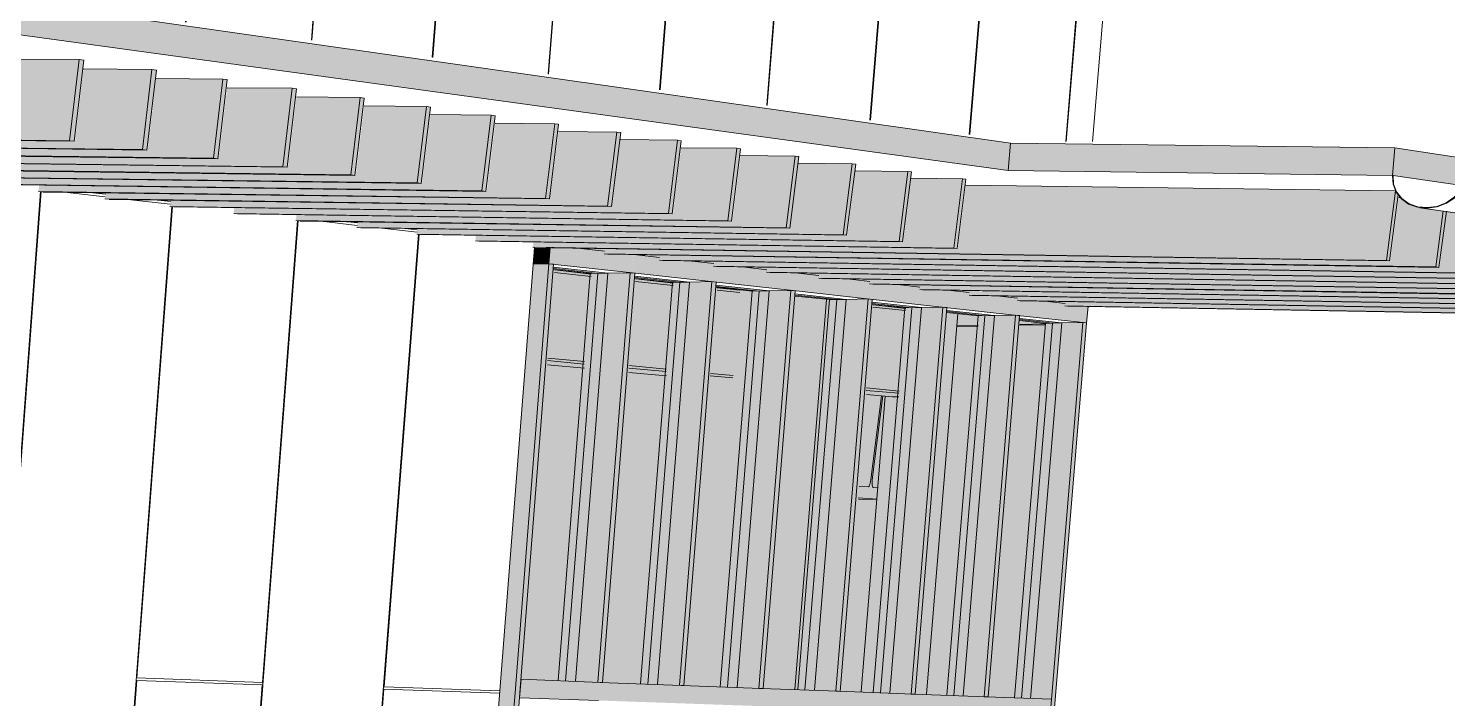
# Model space of a CAD drawing. Header units: inches. Extents: x 30764 to 30770, y -4780 to 4478.
# Drawn here: x 30769.4497 to 30769.5522, y 4477.7472 to 4477.7956 of the extents above; entities that cross this region are included whole.
import ezdxf

# ---------------------------------------------------------------- set-up
doc = ezdxf.new("R2010")
doc.units = ezdxf.units.IN
doc.header["$MEASUREMENT"] = 0
for name, color, linetype, lineweight in [('A-GLAZ-CURT', 52, 'Continuous', 9), ('A-GLAZ-CWMG', 51, 'Continuous', 9), ('A-ROOF', 132, 'Continuous', 13), ('A-ROOF-OTLN', 132, 'Continuous', 9), ('A-WALL-PATT', 111, 'Continuous', 13), ('I-WALL', 2, 'Continuous', 13), ('L-SITE-WALL', 31, 'Continuous', 13), ('S-BEAM', 12, 'Continuous', 9), ('S-COLS', 52, 'Continuous', 9)]:
    doc.layers.add(name, color=color, linetype=linetype, lineweight=lineweight)

# ---------------------------------------------------------------- blocks, each defined once
blk = doc.blocks.new('FP_65-Westling end')
at = {"layer": 'A-WALL-PATT', "lineweight": 9}
for p, q in [((-2773.34576, 4477.71428), (-2773.34061, 4477.78379)), ((-2773.34323, 4477.74905), (-2773.34066, 4477.78379)), ((-2773.33891, 4477.78375), (-2773.33598, 4477.78342)), ((-2773.33597, 4477.7836), (-2773.33715, 4477.78373)), ((-2773.3363, 4477.71467), (-2773.33118, 4477.78273)), ((-2773.33413, 4477.78321), (-2773.33129, 4477.78289)), ((-2773.33369, 4477.74872), (-2773.33113, 4477.78273)), ((-2773.33128, 4477.78307), (-2773.33239, 4477.78319)), ((-2773.32714, 4477.71505), (-2773.32205, 4477.7817)), ((-2773.32464, 4477.7484), (-2773.3221, 4477.7817)), ((-2773.3204, 4477.78166), (-2773.31779, 4477.78136)), ((-2773.31778, 4477.78153), (-2773.3187, 4477.78164)), ((-2773.31843, 4477.7154), (-2773.31337, 4477.78072)), ((-2773.31601, 4477.78116), (-2773.31347, 4477.78087)), ((-2773.31586, 4477.74809), (-2773.31333, 4477.78072)), ((-2773.31346, 4477.78104), (-2773.31433, 4477.78114)), ((-2773.34836, 4477.6798), (-2773.34325, 4477.74887)), ((-2773.34325, 4477.74887), (-2773.34485, 4477.74893)), ((-2773.34323, 4477.74905), (-2773.34484, 4477.74911)), ((-2773.33879, 4477.68091), (-2773.33371, 4477.74854)), ((-2773.32465, 4477.74822), (-2773.33371, 4477.74854)), ((-2773.32464, 4477.7484), (-2773.33369, 4477.74872)), ((-2773.32971, 4477.68196), (-2773.32465, 4477.74822)), ((-2773.32089, 4477.68299), (-2773.31587, 4477.74792)), ((-2773.30752, 4477.74762), (-2773.31587, 4477.74792)), ((-2773.30751, 4477.74779), (-2773.31586, 4477.74809)), ((-2773.3363, 4477.71467), (-2773.34576, 4477.71428)), ((-2773.32967, 4477.6818), (-2773.32715, 4477.71487)), ((-2773.32715, 4477.71487), (-2773.31844, 4477.71524)), ((-2773.31843, 4477.7154), (-2773.32714, 4477.71505)), ((-2773.32095, 4477.68282), (-2773.31844, 4477.71524)), ((-2773.34832, 4477.67962), (-2773.34577, 4477.7141)), ((-2773.34577, 4477.7141), (-2773.33631, 4477.71449)), ((-2773.33885, 4477.68073), (-2773.33631, 4477.71449)), ((-2773.32089, 4477.68299), (-2773.31251, 4477.68396)), ((-2773.33879, 4477.68091), (-2773.32971, 4477.68196)), ((-2773.34997, 4477.67961), (-2773.34836, 4477.6798))]:
    blk.add_line(p, q, dxfattribs=at)
blk = doc.blocks.new('FP_73-Westling end')
at = {"layer": 'A-WALL-PATT', "lineweight": 9}
for p, q in [((-2773.33961, 4477.79737), (-2773.33534, 4477.85498)), ((-2773.33802, 4477.8195), (-2773.33539, 4477.855)), ((-2773.33018, 4477.79602), (-2773.32594, 4477.85241)), ((-2773.32851, 4477.81767), (-2773.3259, 4477.8524)), ((-2773.32106, 4477.79472), (-2773.31684, 4477.84992)), ((-2773.31948, 4477.81592), (-2773.31689, 4477.84993)), ((-2773.31239, 4477.79348), (-2773.3082, 4477.84755)), ((-2773.31074, 4477.81423), (-2773.30816, 4477.84754)), ((-2773.30398, 4477.79227), (-2773.29982, 4477.84525)), ((-2773.30242, 4477.81263), (-2773.29986, 4477.84527)), ((-2773.29597, 4477.79113), (-2773.29185, 4477.84307)), ((-2773.29435, 4477.81107), (-2773.29181, 4477.84306)), ((-2773.2882, 4477.79001), (-2773.28411, 4477.84095)), ((-2773.28667, 4477.80959), (-2773.28414, 4477.84096)), ((-2773.28079, 4477.78895), (-2773.27673, 4477.83893)), ((-2773.27919, 4477.80814), (-2773.27669, 4477.83892)), ((-2773.27358, 4477.78792), (-2773.26955, 4477.83696)), ((-2773.27207, 4477.80677), (-2773.26959, 4477.83697)), ((-2773.26666, 4477.78741), (-2773.26271, 4477.83509)), ((-2773.26513, 4477.80543), (-2773.26267, 4477.83508)), ((-2773.34075, 4477.81984), (-2773.33803, 4477.81932)), ((-2773.33802, 4477.8195), (-2773.34074, 4477.82003)), ((-2773.33966, 4477.79738), (-2773.33803, 4477.81932)), ((-2773.33014, 4477.79602), (-2773.32852, 4477.81749)), ((-2773.32852, 4477.81749), (-2773.3195, 4477.81575)), ((-2773.31948, 4477.81592), (-2773.32851, 4477.81767)), ((-2773.3211, 4477.79472), (-2773.3195, 4477.81575)), ((-2773.31234, 4477.79347), (-2773.31075, 4477.81406)), ((-2773.31075, 4477.81406), (-2773.30244, 4477.81246)), ((-2773.30242, 4477.81263), (-2773.31074, 4477.81423)), ((-2773.30402, 4477.79228), (-2773.30244, 4477.81246)), ((-2773.28667, 4477.80959), (-2773.29435, 4477.81107)), ((-2773.29593, 4477.79112), (-2773.29436, 4477.8109)), ((-2773.29436, 4477.8109), (-2773.28668, 4477.80942)), ((-2773.28824, 4477.79002), (-2773.28668, 4477.80942)), ((-2773.28075, 4477.78895), (-2773.27921, 4477.80798)), ((-2773.27921, 4477.80798), (-2773.27208, 4477.80661)), ((-2773.27207, 4477.80677), (-2773.27919, 4477.80814)), ((-2773.27362, 4477.78792), (-2773.27208, 4477.80661)), ((-2773.26663, 4477.78741), (-2773.26514, 4477.80527)), ((-2773.26514, 4477.80527), (-2773.26326, 4477.80491)), ((-2773.26324, 4477.80506), (-2773.26513, 4477.80543))]:
    blk.add_line(p, q, dxfattribs=at)

msp = doc.modelspace()

# ---------------------------------------------------------------- hatches: boundary and pattern name
at = {"layer": 'A-GLAZ-CURT', "transparency": 33554458}
for points in [[(30769.48921, 4477.74848), (30769.49154, 4477.77791), (30769.48763, 4477.77834), (30769.4853, 4477.74862), (30769.48605, 4477.74859)], [(30769.49513, 4477.74825), (30769.49744, 4477.77726), (30769.49349, 4477.77769), (30769.49117, 4477.7484), (30769.49355, 4477.74831)], [(30769.50087, 4477.74804), (30769.50318, 4477.77663), (30769.49936, 4477.77705), (30769.49705, 4477.74818), (30769.49757, 4477.74816)], [(30769.50646, 4477.74783), (30769.50875, 4477.77602), (30769.50507, 4477.77642), (30769.50278, 4477.74797), (30769.50513, 4477.74788)], [(30769.5119, 4477.74763), (30769.51417, 4477.77543), (30769.51062, 4477.77582), (30769.50834, 4477.74776), (30769.5091, 4477.74773)], [(30769.51718, 4477.74743), (30769.51944, 4477.77485), (30769.51602, 4477.77523), (30769.51374, 4477.74756), (30769.51607, 4477.74747)], [(30769.52205, 4477.74724), (30769.5243, 4477.77432), (30769.52126, 4477.77465), (30769.51901, 4477.74736), (30769.52063, 4477.7473)]]:
    msp.add_hatch(color=256, dxfattribs=at).paths.add_polyline_path(points, flags=0)
at = {"layer": 'A-GLAZ-CWMG'}
for points in [[(30769.48615, 4477.77856), (30769.48729, 4477.77859), (30769.48738, 4477.77974), (30769.48624, 4477.77973), (30769.48616, 4477.77867)], [(30769.4992, 4477.77728), (30769.49929, 4477.7784), (30769.49917, 4477.77841), (30769.49919, 4477.7786), (30769.49738, 4477.7788), (30769.49527, 4477.77886), (30769.49528, 4477.77904), (30769.49343, 4477.77925), (30769.49332, 4477.77793), (30769.49908, 4477.77729)], [(30769.50491, 4477.77665), (30769.50502, 4477.77793), (30769.503, 4477.77798), (30769.50301, 4477.77816), (30769.50126, 4477.77836), (30769.49929, 4477.7784), (30769.4992, 4477.77728), (30769.50328, 4477.77683)], [(30769.51047, 4477.77604), (30769.51056, 4477.77712), (30769.51044, 4477.77714), (30769.51046, 4477.77732), (30769.5086, 4477.77751), (30769.50676, 4477.77755), (30769.50677, 4477.77774), (30769.50502, 4477.77793), (30769.50491, 4477.77665), (30769.51035, 4477.77605)], [(30769.51587, 4477.77544), (30769.51597, 4477.77668), (30769.51406, 4477.77673), (30769.51407, 4477.77691), (30769.51248, 4477.77709), (30769.51055, 4477.77709), (30769.51047, 4477.77604), (30769.5148, 4477.77556)], [(30769.52112, 4477.77486), (30769.52121, 4477.77592), (30769.5211, 4477.77593), (30769.52111, 4477.77611), (30769.51961, 4477.77628), (30769.51761, 4477.77633), (30769.51763, 4477.77651), (30769.51597, 4477.77667), (30769.51587, 4477.77544), (30769.52057, 4477.77493)], [(30769.49677, 4477.74689), (30769.49687, 4477.74818), (30769.49098, 4477.7484), (30769.49088, 4477.74709), (30769.49179, 4477.74706)], [(30769.5025, 4477.74669), (30769.5026, 4477.74797), (30769.49687, 4477.74818), (30769.49677, 4477.74689), (30769.49755, 4477.74686)], [(30769.50806, 4477.7465), (30769.50817, 4477.74776), (30769.5026, 4477.74797), (30769.5025, 4477.74669), (30769.50332, 4477.74666)], [(30769.51348, 4477.74631), (30769.51358, 4477.74756), (30769.50817, 4477.74776), (30769.50806, 4477.7465), (30769.50908, 4477.74646)], [(30769.51874, 4477.74613), (30769.51884, 4477.74736), (30769.51358, 4477.74756), (30769.51348, 4477.74631), (30769.51485, 4477.74627)]]:
    msp.add_hatch(color=256, dxfattribs=at).paths.add_polyline_path(points, flags=0)
at = {"layer": 'A-GLAZ-CWMG', "lineweight": 5}
for points in [[(30769.49332, 4477.77793), (30769.49342, 4477.77925), (30769.49129, 4477.7793), (30769.4913, 4477.77949), (30769.48938, 4477.77971), (30769.48738, 4477.77974), (30769.48729, 4477.77859), (30769.49175, 4477.7781)], [(30769.48375, 4477.74795), (30769.48488, 4477.74796), (30769.48729, 4477.77859), (30769.48615, 4477.77856), (30769.48388, 4477.74956)], [(30769.48522, 4477.74795), (30769.48763, 4477.77855), (30769.48729, 4477.77859), (30769.48488, 4477.74796)], [(30769.48921, 4477.74848), (30769.49154, 4477.77791), (30769.49028, 4477.77788), (30769.48796, 4477.74853), (30769.4892, 4477.74848)], [(30769.49082, 4477.74841), (30769.49316, 4477.77794), (30769.49154, 4477.77791), (30769.48921, 4477.74848)], [(30769.49115, 4477.7484), (30769.49349, 4477.77791), (30769.49316, 4477.77794), (30769.49082, 4477.74841)], [(30769.49513, 4477.74825), (30769.49744, 4477.77726), (30769.4962, 4477.77723), (30769.49389, 4477.74831), (30769.49512, 4477.74825)], [(30769.49671, 4477.74819), (30769.49904, 4477.7773), (30769.49744, 4477.77726), (30769.49513, 4477.74825)], [(30769.49703, 4477.74818), (30769.49936, 4477.77726), (30769.49904, 4477.7773), (30769.49671, 4477.74819)], [(30769.50087, 4477.74804), (30769.50318, 4477.77663), (30769.50195, 4477.77661), (30769.49965, 4477.74809), (30769.50087, 4477.74804)], [(30769.50244, 4477.74797), (30769.50476, 4477.77667), (30769.50318, 4477.77663), (30769.50087, 4477.74804)], [(30769.50276, 4477.74796), (30769.50507, 4477.77663), (30769.50476, 4477.77667), (30769.50244, 4477.74797)], [(30769.50646, 4477.74783), (30769.50875, 4477.77602), (30769.50753, 4477.776), (30769.50526, 4477.74788), (30769.50646, 4477.74783)], [(30769.50801, 4477.74776), (30769.51032, 4477.77605), (30769.50875, 4477.77602), (30769.50646, 4477.74783), (30769.50789, 4477.74777)], [(30769.50832, 4477.74775), (30769.51062, 4477.77602), (30769.51032, 4477.77605), (30769.50801, 4477.74776)], [(30769.5119, 4477.74763), (30769.51417, 4477.77543), (30769.51297, 4477.7754), (30769.5107, 4477.74768), (30769.51189, 4477.74763)], [(30769.51343, 4477.74756), (30769.51572, 4477.77546), (30769.51417, 4477.77543), (30769.5119, 4477.74763)], [(30769.51373, 4477.74755), (30769.51601, 4477.77543), (30769.51572, 4477.77546), (30769.51343, 4477.74756)], [(30769.5261, 4477.77432), (30769.5262, 4477.77551), (30769.52452, 4477.77555), (30769.52454, 4477.77572), (30769.52308, 4477.77589), (30769.52121, 4477.77592), (30769.52112, 4477.77486)], [(30769.51718, 4477.74743), (30769.51944, 4477.77485), (30769.51826, 4477.77483), (30769.516, 4477.74748), (30769.51718, 4477.74743)], [(30769.5187, 4477.74736), (30769.52097, 4477.77488), (30769.51944, 4477.77485), (30769.51718, 4477.74743)], [(30769.51899, 4477.74735), (30769.52126, 4477.77485), (30769.52097, 4477.77488), (30769.5187, 4477.74736)], [(30769.52205, 4477.74724), (30769.52428, 4477.77432), (30769.52313, 4477.77429), (30769.52089, 4477.74729), (30769.52205, 4477.74724)], [(30769.52356, 4477.74718), (30769.52582, 4477.77435), (30769.5243, 4477.77432), (30769.52205, 4477.74724)], [(30769.52379, 4477.74657), (30769.5261, 4477.77432), (30769.52582, 4477.77435), (30769.52351, 4477.74658)], [(30769.49088, 4477.74709), (30769.49098, 4477.7484), (30769.48528, 4477.74862), (30769.48517, 4477.74728), (30769.48866, 4477.74716)], [(30769.47994, 4477.68509), (30769.48488, 4477.74796), (30769.48375, 4477.74795), (30769.47883, 4477.68512), (30769.47985, 4477.68509)], [(30769.47994, 4477.68509), (30769.48029, 4477.68513), (30769.48522, 4477.74795), (30769.48488, 4477.74796), (30769.48207, 4477.71213)], [(30769.52346, 4477.74597), (30769.52356, 4477.74718), (30769.51884, 4477.74736), (30769.51874, 4477.74613), (30769.52061, 4477.74607)]]:
    msp.add_hatch(color=256, dxfattribs=at).paths.add_polyline_path(points, flags=0)
at = {"layer": 'A-GLAZ-CWMG'}
h = msp.add_hatch(color=256, dxfattribs=at)
h.paths.add_polyline_path([(30769.51675, 4477.77413), (30769.51826, 4477.77416), (30769.51832, 4477.77485), (30769.51682, 4477.77502), (30769.5168, 4477.77482)], flags=0)
h.paths.add_polyline_path([(30769.52127, 4477.77422), (30769.52313, 4477.77429), (30769.52129, 4477.77451), (30769.52127, 4477.77426)], flags=0)
at = {"layer": 'A-ROOF', "lineweight": 5}
for points in [[(30769.52044, 4477.78531), (30769.5206, 4477.78728), (30768.67406, 4477.90799), (30768.67419, 4477.90154), (30769.51715, 4477.78576)], [(30769.54817, 4477.78496), (30769.54834, 4477.78696), (30769.5206, 4477.78728), (30769.52044, 4477.78531), (30769.54287, 4477.78502)], [(30769.58179, 4477.78114), (30769.58185, 4477.78183), (30769.54834, 4477.78696), (30769.54821, 4477.78496), (30769.54826, 4477.78495), (30769.55334, 4477.78421), (30769.5535, 4477.7845), (30769.55365, 4477.78512), (30769.55369, 4477.78512), (30769.55376, 4477.78524), (30769.55389, 4477.7853), (30769.55402, 4477.78532), (30769.55423, 4477.7853), (30769.58177, 4477.78115)]]:
    msp.add_hatch(color=256, dxfattribs=at).paths.add_polyline_path(points, flags=0)
at = {"layer": 'I-WALL'}
h = msp.add_hatch(color=256, dxfattribs=at)
h.paths.add_polyline_path([(30769.50505, 4477.74789), (30769.50733, 4477.77602), (30769.5051, 4477.77627), (30769.50282, 4477.74798), (30769.50484, 4477.7479)], flags=0)
h.paths.add_polyline_path([(30769.49972, 4477.74811), (30769.50201, 4477.77663), (30769.49947, 4477.77692), (30769.4995, 4477.77686), (30769.50107, 4477.77666), (30769.50106, 4477.77651), (30769.5001, 4477.77649), (30769.49985, 4477.77639), (30769.49973, 4477.77617), (30769.4993, 4477.77084), (30769.49936, 4477.77065), (30769.50058, 4477.77053), (30769.50054, 4477.77036), (30769.49894, 4477.77033), (30769.49717, 4477.74822), (30769.49971, 4477.74811)], flags=0)
h.paths.add_polyline_path([(30769.49403, 4477.74835), (30769.49579, 4477.77051), (30769.49312, 4477.77077), (30769.49135, 4477.74846), (30769.49402, 4477.74835)], flags=0)
h.paths.add_polyline_path([(30769.48817, 4477.74859), (30769.48994, 4477.77108), (30769.48733, 4477.77134), (30769.48555, 4477.7487), (30769.48816, 4477.74859)], flags=0)
at = {"layer": 'I-WALL', "lineweight": 5}
msp.add_hatch(color=256, dxfattribs=at).paths.add_polyline_path([(30769.50526, 4477.74788), (30769.50753, 4477.776), (30769.50732, 4477.77598), (30769.50505, 4477.74789), (30769.50525, 4477.74788)], flags=0)
at = {"layer": 'S-BEAM', "lineweight": 5}
h = msp.add_hatch(color=256, dxfattribs=at)
h.paths.add_polyline_path([(30769.51303, 4477.77521), (30769.51304, 4477.77537), (30769.5107, 4477.77563), (30769.51068, 4477.77546), (30769.51224, 4477.77529)], flags=0)
h.paths.add_polyline_path([(30769.50106, 4477.77651), (30769.50107, 4477.77668), (30769.49944, 4477.77685), (30769.49943, 4477.77668), (30769.5006, 4477.77656)], flags=0)
h.paths.add_polyline_path([(30769.49626, 4477.77703), (30769.49627, 4477.7772), (30769.49357, 4477.7775), (30769.49355, 4477.77732), (30769.49578, 4477.77708)], flags=0)
h.paths.add_polyline_path([(30769.49034, 4477.77767), (30769.49035, 4477.77785), (30769.48771, 4477.77814), (30769.48769, 4477.77796), (30769.48983, 4477.77773)], flags=0)
h.paths.add_polyline_path([(30769.33532, 4477.79452), (30769.33533, 4477.79476), (30769.32936, 4477.79541), (30769.32935, 4477.79517), (30769.33309, 4477.79476)], flags=0)
h.paths.add_polyline_path([(30769.20288, 4477.80892), (30769.20289, 4477.80921), (30769.19934, 4477.8096), (30769.19934, 4477.8093), (30769.20129, 4477.80909)], flags=0)
h.paths.add_polyline_path([(30768.94504, 4477.83694), (30768.94504, 4477.83735), (30768.93137, 4477.83884), (30768.93139, 4477.83842), (30768.94358, 4477.8371)], flags=0)
h = msp.add_hatch(color=256, dxfattribs=at)
h.paths.add_polyline_path([(30769.513, 4477.77471), (30769.513, 4477.77509), (30769.51068, 4477.77532), (30769.51066, 4477.77496), (30769.51237, 4477.77478)], flags=0)
h.paths.add_polyline_path([(30769.49973, 4477.77614), (30769.49981, 4477.77631), (30769.49994, 4477.77643), (30769.50013, 4477.77649), (30769.49943, 4477.77653), (30769.4994, 4477.77617), (30769.4997, 4477.77614)], flags=0)
h.paths.add_polyline_path([(30769.49623, 4477.77651), (30769.49626, 4477.77691), (30769.49355, 4477.77717), (30769.49353, 4477.7768), (30769.49622, 4477.77651)], flags=0)
h.paths.add_polyline_path([(30769.49031, 4477.77715), (30769.49034, 4477.77755), (30769.48769, 4477.7778), (30769.48767, 4477.77743), (30769.48961, 4477.77722)], flags=0)
h.paths.add_polyline_path([(30769.33529, 4477.7938), (30769.33532, 4477.79435), (30769.32935, 4477.79496), (30769.32932, 4477.79444), (30769.33283, 4477.79406)], flags=0)
h.paths.add_polyline_path([(30769.20285, 4477.80802), (30769.20288, 4477.80871), (30769.19932, 4477.80906), (30769.1993, 4477.8084), (30769.20022, 4477.80831)], flags=0)
h.paths.add_polyline_path([(30768.94503, 4477.83572), (30768.94504, 4477.83665), (30768.93137, 4477.8381), (30768.93139, 4477.83718), (30768.94373, 4477.83586)], flags=0)
h = msp.add_hatch(color=256, dxfattribs=at)
h.paths.add_polyline_path([(30769.51259, 4477.7696), (30769.513, 4477.77471), (30769.51065, 4477.77493), (30769.51024, 4477.76982), (30769.51226, 4477.76963)], flags=0)
h.paths.add_polyline_path([(30769.49931, 4477.77085), (30769.4997, 4477.77614), (30769.4994, 4477.77617), (30769.49898, 4477.77088), (30769.49918, 4477.77086)], flags=0)
h.paths.add_polyline_path([(30769.49581, 4477.77118), (30769.49622, 4477.77651), (30769.49353, 4477.7768), (30769.4931, 4477.77143), (30769.49552, 4477.77121)], flags=0)
h.paths.add_polyline_path([(30769.48989, 4477.77174), (30769.49031, 4477.77715), (30769.48767, 4477.77743), (30769.48724, 4477.77199), (30769.48961, 4477.77176)], flags=0)
h.paths.add_polyline_path([(30769.33485, 4477.78633), (30769.33529, 4477.7938), (30769.32932, 4477.79444), (30769.32888, 4477.78689), (30769.33283, 4477.78652)], flags=0)
h.paths.add_polyline_path([(30769.20245, 4477.7988), (30769.20285, 4477.80802), (30769.1993, 4477.8084), (30769.1989, 4477.79913), (30769.19944, 4477.79908)], flags=0)
h.paths.add_polyline_path([(30768.94487, 4477.82304), (30768.94503, 4477.83572), (30768.93136, 4477.83718), (30768.93122, 4477.82433), (30768.94246, 4477.82327)], flags=0)
h = msp.add_hatch(color=256, dxfattribs=at)
h.paths.add_polyline_path([(30769.51257, 4477.76942), (30769.51259, 4477.7696), (30769.51024, 4477.76978), (30769.51022, 4477.76964), (30769.51226, 4477.76944)], flags=0)
h.paths.add_polyline_path([(30769.49936, 4477.77065), (30769.49931, 4477.77085), (30769.49898, 4477.77086), (30769.49896, 4477.77069), (30769.49918, 4477.77067)], flags=0)
h.paths.add_polyline_path([(30769.49579, 4477.77099), (30769.49581, 4477.77118), (30769.4931, 4477.77143), (30769.49308, 4477.77124), (30769.49552, 4477.77101)], flags=0)
h.paths.add_polyline_path([(30769.48987, 4477.77154), (30769.48989, 4477.77174), (30769.48724, 4477.77197), (30769.48722, 4477.77179), (30769.48961, 4477.77157)], flags=0)
h.paths.add_polyline_path([(30769.33483, 4477.78606), (30769.33485, 4477.78633), (30769.32887, 4477.78686), (30769.32886, 4477.78662), (30769.33437, 4477.78611)], flags=0)
h.paths.add_polyline_path([(30769.20243, 4477.79846), (30769.20245, 4477.7988), (30769.1989, 4477.79913), (30769.19888, 4477.7988), (30769.20021, 4477.79867)], flags=0)
h.paths.add_polyline_path([(30768.94486, 4477.82259), (30768.94487, 4477.82304), (30768.93122, 4477.82433), (30768.93122, 4477.82386), (30768.94235, 4477.82282)], flags=0)
h = msp.add_hatch(color=256, dxfattribs=at)
h.paths.add_polyline_path([(30769.51254, 4477.76925), (30769.51256, 4477.76941), (30769.51021, 4477.76963), (30769.51019, 4477.76946), (30769.51225, 4477.76927)], flags=0)
h.paths.add_polyline_path([(30769.50056, 4477.77036), (30769.50054, 4477.77054), (30769.49895, 4477.77068), (30769.49893, 4477.77051), (30769.50054, 4477.77036)], flags=0)
h.paths.add_polyline_path([(30769.49576, 4477.77081), (30769.49578, 4477.77098), (30769.49307, 4477.77124), (30769.49306, 4477.77106), (30769.49551, 4477.77083)], flags=0)
h.paths.add_polyline_path([(30769.48984, 4477.77136), (30769.48986, 4477.77154), (30769.48721, 4477.77178), (30769.48719, 4477.77161), (30769.4896, 4477.77138)], flags=0)
h.paths.add_polyline_path([(30769.3348, 4477.78581), (30769.33481, 4477.78605), (30769.32884, 4477.78661), (30769.32883, 4477.78637), (30769.33282, 4477.786)], flags=0)
h.paths.add_polyline_path([(30769.20241, 4477.79815), (30769.20242, 4477.79845), (30769.19887, 4477.79879), (30769.19885, 4477.79849), (30769.19942, 4477.79843)], flags=0)
h.paths.add_polyline_path([(30768.94485, 4477.82216), (30768.94486, 4477.82257), (30768.93121, 4477.82385), (30768.93121, 4477.82343), (30768.94235, 4477.8224)], flags=0)
for points in [[(30769.45269, 4477.78746), (30769.45339, 4477.79331), (30769.44834, 4477.79335), (30769.44772, 4477.7881), (30769.41291, 4477.78851), (30769.41287, 4477.78794), (30769.451, 4477.78748)], [(30769.45795, 4477.78682), (30769.45863, 4477.7926), (30769.4537, 4477.79265), (30769.45309, 4477.78745), (30769.41851, 4477.78786), (30769.41847, 4477.78731), (30769.45378, 4477.78687)], [(30769.46308, 4477.7862), (30769.46376, 4477.79191), (30769.45895, 4477.79196), (30769.45833, 4477.78681), (30769.42399, 4477.78723), (30769.42395, 4477.78669), (30769.4625, 4477.78621)], [(30769.46809, 4477.78559), (30769.46877, 4477.79124), (30769.46407, 4477.79128), (30769.46345, 4477.78619), (30769.42935, 4477.78661), (30769.42931, 4477.78609), (30769.46414, 4477.78564)], [(30769.47299, 4477.785), (30769.47367, 4477.79058), (30769.46907, 4477.79062), (30769.46846, 4477.78558), (30769.43459, 4477.78601), (30769.43455, 4477.7855), (30769.46335, 4477.78512)], [(30769.47778, 4477.78442), (30769.47845, 4477.78993), (30769.47396, 4477.78998), (30769.47335, 4477.78498), (30769.43971, 4477.78542), (30769.43967, 4477.78492), (30769.47406, 4477.78447)], [(30769.48246, 4477.78385), (30769.48313, 4477.7893), (30769.47874, 4477.78935), (30769.47813, 4477.7844), (30769.44472, 4477.78485), (30769.44471, 4477.78479), (30769.44675, 4477.78454), (30769.44673, 4477.78433), (30769.47881, 4477.7839)], [(30769.48705, 4477.78329), (30769.48771, 4477.78869), (30769.48341, 4477.78873), (30769.48281, 4477.78383), (30769.45049, 4477.78427), (30769.45046, 4477.7838), (30769.48555, 4477.78331)], [(30769.49153, 4477.78275), (30769.49219, 4477.78808), (30769.48798, 4477.78813), (30769.48738, 4477.78328), (30769.45529, 4477.78372), (30769.45525, 4477.78326), (30769.48805, 4477.7828)], [(30769.49591, 4477.78221), (30769.49657, 4477.78749), (30769.49246, 4477.78754), (30769.49186, 4477.78273), (30769.45998, 4477.78318), (30769.45994, 4477.78273), (30769.49252, 4477.78226)], [(30769.50021, 4477.78169), (30769.50086, 4477.78692), (30769.49683, 4477.78696), (30769.49624, 4477.7822), (30769.46457, 4477.78265), (30769.46454, 4477.78221), (30769.4971, 4477.78174)], [(30769.50441, 4477.78118), (30769.50506, 4477.78635), (30769.50112, 4477.7864), (30769.50053, 4477.78168), (30769.46907, 4477.78211), (30769.46903, 4477.7817), (30769.50285, 4477.78121)], [(30769.50853, 4477.78068), (30769.50917, 4477.7858), (30769.50531, 4477.78584), (30769.50472, 4477.78117), (30769.47347, 4477.78163), (30769.47344, 4477.78121), (30769.50538, 4477.78073)], [(30769.51256, 4477.78019), (30769.5132, 4477.78525), (30769.50942, 4477.78528), (30769.50883, 4477.78067), (30769.47779, 4477.78113), (30769.47776, 4477.78072), (30769.50948, 4477.78024)], [(30769.51651, 4477.77971), (30769.51715, 4477.78472), (30769.51344, 4477.78477), (30769.51286, 4477.78018), (30769.48202, 4477.78065), (30769.48199, 4477.78024), (30769.51439, 4477.77975)], [(30769.54774, 4477.77882), (30769.5484, 4477.78384), (30769.51738, 4477.78425), (30769.5168, 4477.7797), (30769.48617, 4477.78017), (30769.48614, 4477.77978), (30769.53151, 4477.77907)], [(30769.5513, 4477.77836), (30769.55184, 4477.78241), (30769.54993, 4477.78272), (30769.54933, 4477.78296), (30769.54868, 4477.78337), (30769.54862, 4477.78337), (30769.54801, 4477.77881), (30769.49024, 4477.7797), (30769.49023, 4477.77963), (30769.49023, 4477.77962), (30769.4913, 4477.77949), (30769.49129, 4477.7793), (30769.54944, 4477.77839)], [(30769.5548, 4477.77791), (30769.55533, 4477.78192), (30769.55211, 4477.7824), (30769.55157, 4477.77835), (30769.49423, 4477.77925), (30769.49422, 4477.77918), (30769.49422, 4477.77917), (30769.49528, 4477.77904), (30769.49527, 4477.77885), (30769.55437, 4477.77791)], [(30769.55822, 4477.77746), (30769.55875, 4477.78143), (30769.5556, 4477.7819), (30769.55506, 4477.77789), (30769.49814, 4477.7788), (30769.49813, 4477.77874), (30769.4982, 4477.77871), (30769.49919, 4477.7786), (30769.49917, 4477.77841), (30769.55572, 4477.7775)], [(30769.56158, 4477.77703), (30769.56211, 4477.78096), (30769.55902, 4477.78142), (30769.55848, 4477.77745), (30769.50197, 4477.77836), (30769.50197, 4477.7783), (30769.50197, 4477.77829), (30769.50301, 4477.77816), (30769.503, 4477.77798), (30769.55914, 4477.77707)], [(30769.56487, 4477.7766), (30769.5654, 4477.78049), (30769.56237, 4477.78095), (30769.56184, 4477.77701), (30769.50574, 4477.77793), (30769.50573, 4477.77787), (30769.50573, 4477.77786), (30769.50677, 4477.77774), (30769.50676, 4477.77755), (30769.56249, 4477.77664)], [(30769.56811, 4477.77618), (30769.56863, 4477.78004), (30769.56565, 4477.78048), (30769.56513, 4477.77659), (30769.50943, 4477.7775), (30769.50943, 4477.77746), (30769.50942, 4477.77744), (30769.51046, 4477.77732), (30769.51044, 4477.77714), (30769.56596, 4477.77622)], [(30769.57127, 4477.77577), (30769.57179, 4477.77959), (30769.56887, 4477.77999), (30769.56835, 4477.77617), (30769.51305, 4477.77708), (30769.51305, 4477.77704), (30769.51305, 4477.77703), (30769.51407, 4477.77691), (30769.51406, 4477.77673), (30769.56899, 4477.77581)], [(30769.57438, 4477.77537), (30769.5749, 4477.77915), (30769.57203, 4477.77954), (30769.57152, 4477.77576), (30769.51661, 4477.77664), (30769.51661, 4477.77663), (30769.51763, 4477.77651), (30769.51761, 4477.77633), (30769.57215, 4477.7754)], [(30769.57743, 4477.77497), (30769.57795, 4477.77872), (30769.57514, 4477.77914), (30769.57462, 4477.77536), (30769.52001, 4477.77624), (30769.52111, 4477.77611), (30769.5211, 4477.77593), (30769.56611, 4477.77516)], [(30769.58043, 4477.77458), (30769.58094, 4477.7783), (30769.57818, 4477.77871), (30769.57767, 4477.77496), (30769.5235, 4477.77585), (30769.52454, 4477.77572), (30769.52452, 4477.77555), (30769.5783, 4477.77462)]]:
    msp.add_hatch(color=256, dxfattribs=at).paths.add_polyline_path(points, flags=0)
at = {"layer": 'S-BEAM'}
for points in [[(30769.45302, 4477.78742), (30769.45372, 4477.79326), (30769.45339, 4477.79331), (30769.45269, 4477.78746)], [(30769.45827, 4477.78678), (30769.45896, 4477.79256), (30769.45863, 4477.7926), (30769.45795, 4477.78682)], [(30769.46339, 4477.78616), (30769.46408, 4477.79187), (30769.46376, 4477.79191), (30769.46308, 4477.7862)], [(30769.4684, 4477.78556), (30769.46908, 4477.7912), (30769.46877, 4477.79124), (30769.46809, 4477.78559)], [(30769.47329, 4477.78496), (30769.47397, 4477.79054), (30769.47367, 4477.79058), (30769.47299, 4477.785)], [(30769.47807, 4477.78438), (30769.47875, 4477.78989), (30769.47845, 4477.78993), (30769.47778, 4477.78442)], [(30769.48275, 4477.78381), (30769.48342, 4477.78926), (30769.48313, 4477.7893), (30769.48246, 4477.78385)], [(30769.48733, 4477.78326), (30769.48799, 4477.78865), (30769.48771, 4477.78869), (30769.48705, 4477.78329)], [(30769.4918, 4477.78271), (30769.49247, 4477.78805), (30769.49219, 4477.78808), (30769.49153, 4477.78275)], [(30769.49618, 4477.78218), (30769.49684, 4477.78746), (30769.49657, 4477.78749), (30769.49591, 4477.78221)], [(30769.50047, 4477.78166), (30769.50113, 4477.78688), (30769.50086, 4477.78692), (30769.50021, 4477.78169)], [(30769.50467, 4477.78115), (30769.50532, 4477.78632), (30769.50506, 4477.78635), (30769.50441, 4477.78118)], [(30769.50878, 4477.78065), (30769.50943, 4477.78576), (30769.50917, 4477.7858), (30769.50853, 4477.78068), (30769.50859, 4477.78068)], [(30769.51281, 4477.78016), (30769.51345, 4477.78522), (30769.5132, 4477.78525), (30769.51256, 4477.78019)], [(30769.51675, 4477.77968), (30769.51739, 4477.78469), (30769.51715, 4477.78472), (30769.51651, 4477.77971)], [(30769.54796, 4477.77879), (30769.54857, 4477.78359), (30769.54839, 4477.78375), (30769.54774, 4477.77882)], [(30769.55152, 4477.77833), (30769.55206, 4477.78238), (30769.55184, 4477.78241), (30769.5513, 4477.77836)]]:
    msp.add_hatch(color=256, dxfattribs=at).paths.add_polyline_path(points, flags=0)
at = {"layer": 'S-BEAM', "lineweight": 5}
h = msp.add_hatch(color=256, dxfattribs=at)
h.paths.add_polyline_path([(30769.51052, 4477.76302), (30769.51129, 4477.76907), (30769.51023, 4477.76918), (30769.50973, 4477.76303), (30769.5105, 4477.76302)], flags=0)
h.paths.add_polyline_path([(30769.33527, 4477.7671), (30769.33531, 4477.76772), (30769.32936, 4477.76785), (30769.32932, 4477.76724), (30769.33448, 4477.76712)], flags=0)
h = msp.add_hatch(color=256, dxfattribs=at)
h.paths.add_polyline_path([(30769.51098, 4477.76161), (30769.51105, 4477.76243), (30769.50968, 4477.76253), (30769.50961, 4477.76171), (30769.5108, 4477.76162)], flags=0)
h.paths.add_polyline_path([(30769.51067, 4477.76248), (30769.51062, 4477.76262), (30769.51063, 4477.76301), (30769.5114, 4477.76906), (30769.51129, 4477.76904), (30769.51043, 4477.76264), (30769.51036, 4477.7625), (30769.5105, 4477.76249)], flags=0)
h = msp.add_hatch(color=256, dxfattribs=at)
h.paths.add_polyline_path([(30769.51032, 4477.76249), (30769.5104, 4477.76255), (30769.5105, 4477.76288), (30769.5105, 4477.76302), (30769.50973, 4477.76302), (30769.50969, 4477.76254), (30769.51012, 4477.7625)], flags=0)
h.paths.add_polyline_path([(30769.33525, 4477.76665), (30769.33527, 4477.7671), (30769.32932, 4477.76724), (30769.3293, 4477.76679), (30769.33448, 4477.76667)], flags=0)
at = {"layer": 'S-COLS', "lineweight": 5}
h = msp.add_hatch(color=256, dxfattribs=at)
h.paths.add_polyline_path([(30769.509, 4477.68877), (30769.50972, 4477.68885), (30769.5119, 4477.71532), (30769.51118, 4477.71529), (30769.50902, 4477.68898)], flags=0)
h.paths.add_polyline_path([(30769.51135, 4477.71736), (30769.51207, 4477.71739), (30769.51431, 4477.74462), (30769.51358, 4477.74461), (30769.51135, 4477.71739)], flags=0)
h.paths.add_polyline_path([(30769.51455, 4477.74755), (30769.51681, 4477.77501), (30769.51609, 4477.77509), (30769.51383, 4477.74758), (30769.51429, 4477.74756)], flags=0)
h = msp.add_hatch(color=256, dxfattribs=at)
h.paths.add_polyline_path([(30769.50523, 4477.68837), (30769.50718, 4477.71223), (30769.50742, 4477.71513), (30769.50718, 4477.71512), (30769.505, 4477.68838), (30769.50509, 4477.68837)], flags=0)
h.paths.add_polyline_path([(30769.50735, 4477.71721), (30769.50759, 4477.71724), (30769.50984, 4477.74477), (30769.5096, 4477.74478), (30769.50735, 4477.71724)], flags=0)
h.paths.add_polyline_path([(30769.51008, 4477.74774), (30769.51182, 4477.76902), (30769.51158, 4477.76904), (30769.50987, 4477.74775), (30769.50998, 4477.74774)], flags=0)
h = msp.add_hatch(color=256, dxfattribs=at)
h.paths.add_polyline_path([(30769.5054, 4477.68837), (30769.50597, 4477.68845), (30769.50815, 4477.71516), (30769.50742, 4477.71513), (30769.50523, 4477.68837)], flags=0)
h.paths.add_polyline_path([(30769.50759, 4477.71722), (30769.50832, 4477.71728), (30769.51057, 4477.74474), (30769.50984, 4477.74477), (30769.50759, 4477.71724)], flags=0)
h.paths.add_polyline_path([(30769.51081, 4477.74771), (30769.51255, 4477.769), (30769.51182, 4477.76899), (30769.51008, 4477.74774), (30769.5108, 4477.74771)], flags=0)

# ---------------------------------------------------------------- linework, layer by layer
at = {"layer": 'A-GLAZ-CURT'}
for p, q in [((30769.49154, 4477.77791), (30769.48763, 4477.77834)), ((30769.48763, 4477.77824), (30769.49082, 4477.77789)), ((30769.49082, 4477.77789), (30769.4885, 4477.74851)), ((30769.48921, 4477.74848), (30769.49154, 4477.77791)), ((30769.49082, 4477.77789), (30769.49154, 4477.77791)), ((30769.49744, 4477.77726), (30769.49349, 4477.77769)), ((30769.49349, 4477.7776), (30769.49673, 4477.77725)), ((30769.49673, 4477.77725), (30769.49442, 4477.74828)), ((30769.49513, 4477.74825), (30769.49744, 4477.77726)), ((30769.49673, 4477.77725), (30769.49744, 4477.77726)), ((30769.50318, 4477.77663), (30769.49936, 4477.77705)), ((30769.49937, 4477.77696), (30769.50247, 4477.77662)), ((30769.50247, 4477.77662), (30769.50018, 4477.74807)), ((30769.50087, 4477.74804), (30769.50318, 4477.77663)), ((30769.50247, 4477.77662), (30769.50318, 4477.77663)), ((30769.50875, 4477.77602), (30769.50507, 4477.77642)), ((30769.50507, 4477.77633), (30769.50806, 4477.77601)), ((30769.50806, 4477.77601), (30769.50577, 4477.74786)), ((30769.50646, 4477.74783), (30769.50875, 4477.77602)), ((30769.50806, 4477.77601), (30769.50875, 4477.77602)), ((30769.51417, 4477.77543), (30769.51062, 4477.77582)), ((30769.51062, 4477.77573), (30769.51348, 4477.77541)), ((30769.51348, 4477.77541), (30769.51121, 4477.74765)), ((30769.5119, 4477.74763), (30769.51417, 4477.77543)), ((30769.51348, 4477.77541), (30769.51417, 4477.77543)), ((30769.51944, 4477.77485), (30769.51602, 4477.77523)), ((30769.51602, 4477.77514), (30769.51876, 4477.77484)), ((30769.51876, 4477.77484), (30769.51651, 4477.74746)), ((30769.51718, 4477.74743), (30769.51944, 4477.77485)), ((30769.51876, 4477.77484), (30769.51944, 4477.77485)), ((30769.5243, 4477.77432), (30769.52126, 4477.77465)), ((30769.52126, 4477.77456), (30769.52363, 4477.7743)), ((30769.52363, 4477.7743), (30769.52139, 4477.74727)), ((30769.52205, 4477.74724), (30769.5243, 4477.77432)), ((30769.52363, 4477.7743), (30769.5243, 4477.77432))]:
    msp.add_line(p, q, dxfattribs=at)
at = {"layer": 'A-GLAZ-CWMG'}
for p, q in [((30769.48729, 4477.77859), (30769.48738, 4477.77976)), ((30769.4913, 4477.77949), (30769.48938, 4477.77971)), ((30769.49528, 4477.77904), (30769.49343, 4477.77925)), ((30769.48729, 4477.77859), (30769.48488, 4477.74796)), ((30769.48522, 4477.74795), (30769.48763, 4477.77855)), ((30769.48615, 4477.77856), (30769.48729, 4477.77859)), ((30769.48615, 4477.77856), (30769.48729, 4477.77859)), ((30769.48729, 4477.77859), (30769.49332, 4477.77793)), ((30769.48729, 4477.77859), (30769.48763, 4477.77855)), ((30769.48763, 4477.77817), (30769.49028, 4477.77788)), ((30769.49919, 4477.7786), (30769.49738, 4477.7788)), ((30769.50301, 4477.77816), (30769.50126, 4477.77836)), ((30769.49028, 4477.77788), (30769.48796, 4477.74853)), ((30769.49028, 4477.77788), (30769.49154, 4477.77791)), ((30769.49316, 4477.77794), (30769.49082, 4477.74841)), ((30769.49115, 4477.7484), (30769.49349, 4477.77791)), ((30769.49154, 4477.77791), (30769.49316, 4477.77794)), ((30769.49316, 4477.77794), (30769.49349, 4477.77791)), ((30769.49332, 4477.77793), (30769.4992, 4477.77728)), ((30769.49349, 4477.77753), (30769.49624, 4477.77723)), ((30769.4962, 4477.77723), (30769.49389, 4477.74831)), ((30769.4962, 4477.77723), (30769.49744, 4477.77726)), ((30769.49904, 4477.7773), (30769.49671, 4477.74819)), ((30769.49703, 4477.74818), (30769.49936, 4477.77726)), ((30769.49744, 4477.77726), (30769.49904, 4477.7773)), ((30769.49904, 4477.7773), (30769.49936, 4477.77726)), ((30769.4992, 4477.77728), (30769.50491, 4477.77665)), ((30769.50677, 4477.77774), (30769.50507, 4477.77793)), ((30769.51046, 4477.77732), (30769.50881, 4477.77751)), ((30769.49937, 4477.77689), (30769.50195, 4477.77661)), ((30769.50195, 4477.77661), (30769.49965, 4477.74809)), ((30769.50195, 4477.77661), (30769.50318, 4477.77663)), ((30769.50476, 4477.77667), (30769.50244, 4477.74797)), ((30769.50276, 4477.74796), (30769.50507, 4477.77663)), ((30769.50318, 4477.77663), (30769.50476, 4477.77667)), ((30769.50476, 4477.77667), (30769.50507, 4477.77663)), ((30769.50491, 4477.77665), (30769.51047, 4477.77604)), ((30769.50507, 4477.77626), (30769.50753, 4477.776)), ((30769.51407, 4477.77691), (30769.51248, 4477.77709)), ((30769.51763, 4477.77651), (30769.51608, 4477.77668)), ((30769.52111, 4477.77611), (30769.51961, 4477.77628)), ((30769.50753, 4477.776), (30769.50526, 4477.74788)), ((30769.50753, 4477.776), (30769.50875, 4477.77602)), ((30769.51032, 4477.77605), (30769.50801, 4477.74776)), ((30769.50832, 4477.74775), (30769.51062, 4477.77602)), ((30769.50875, 4477.77602), (30769.51032, 4477.77605)), ((30769.51032, 4477.77605), (30769.51062, 4477.77602)), ((30769.51047, 4477.77604), (30769.51587, 4477.77544)), ((30769.51062, 4477.77566), (30769.51297, 4477.7754)), ((30769.51297, 4477.7754), (30769.5107, 4477.74768)), ((30769.51297, 4477.7754), (30769.51417, 4477.77543)), ((30769.51572, 4477.77546), (30769.51343, 4477.74756)), ((30769.51373, 4477.74755), (30769.51601, 4477.77543)), ((30769.51417, 4477.77543), (30769.51572, 4477.77546)), ((30769.51572, 4477.77546), (30769.51601, 4477.77543)), ((30769.51587, 4477.77544), (30769.52112, 4477.77486)), ((30769.51602, 4477.77507), (30769.51826, 4477.77483)), ((30769.52454, 4477.77572), (30769.52308, 4477.77589)), ((30769.5262, 4477.77551), (30769.5261, 4477.77432)), ((30769.51826, 4477.77483), (30769.516, 4477.74748)), ((30769.51675, 4477.77413), (30769.51826, 4477.77416)), ((30769.51675, 4477.77406), (30769.51827, 4477.77409)), ((30769.51826, 4477.77483), (30769.51944, 4477.77485)), ((30769.52097, 4477.77488), (30769.5187, 4477.74736)), ((30769.51899, 4477.74735), (30769.52126, 4477.77485)), ((30769.51944, 4477.77485), (30769.52097, 4477.77488)), ((30769.52313, 4477.77429), (30769.52089, 4477.74729)), ((30769.52097, 4477.77488), (30769.52126, 4477.77485)), ((30769.52112, 4477.77486), (30769.5261, 4477.77432)), ((30769.52127, 4477.7745), (30769.52313, 4477.77429)), ((30769.52127, 4477.77422), (30769.52313, 4477.77426)), ((30769.52127, 4477.77415), (30769.52313, 4477.77419)), ((30769.52313, 4477.77429), (30769.5243, 4477.77432)), ((30769.52582, 4477.77435), (30769.52351, 4477.74658)), ((30769.52379, 4477.74657), (30769.5261, 4477.77432)), ((30769.5243, 4477.77432), (30769.52582, 4477.77435)), ((30769.52582, 4477.77435), (30769.5261, 4477.77432)), ((30769.48517, 4477.74728), (30769.48528, 4477.74862)), ((30769.49098, 4477.7484), (30769.48528, 4477.74862)), ((30769.48488, 4477.74796), (30769.47994, 4477.68509)), ((30769.48029, 4477.68513), (30769.48522, 4477.74795)), ((30769.49115, 4477.7484), (30769.49082, 4477.74841)), ((30769.49687, 4477.74818), (30769.49098, 4477.7484)), ((30769.49703, 4477.74818), (30769.49671, 4477.74819)), ((30769.5026, 4477.74797), (30769.49687, 4477.74818)), ((30769.50276, 4477.74796), (30769.50244, 4477.74797)), ((30769.50817, 4477.74776), (30769.5026, 4477.74797)), ((30769.50832, 4477.74775), (30769.50801, 4477.74776)), ((30769.51358, 4477.74756), (30769.50817, 4477.74776)), ((30769.51373, 4477.74755), (30769.51343, 4477.74756)), ((30769.51884, 4477.74736), (30769.51358, 4477.74756)), ((30769.48517, 4477.74728), (30769.49088, 4477.74709)), ((30769.51899, 4477.74735), (30769.5187, 4477.74736)), ((30769.52356, 4477.74718), (30769.51884, 4477.74736))]:
    msp.add_line(p, q, dxfattribs=at)
at = {"layer": 'A-ROOF'}
for p, q in [((30768.67406, 4477.90799), (30769.5206, 4477.78728)), ((30769.52044, 4477.78531), (30768.67419, 4477.90154)), ((30769.52044, 4477.78531), (30769.5206, 4477.78728)), ((30769.5206, 4477.78728), (30769.54834, 4477.78696)), ((30769.54817, 4477.78496), (30769.54834, 4477.78696)), ((30769.54834, 4477.78696), (30769.58185, 4477.78183)), ((30769.54817, 4477.78496), (30769.52044, 4477.78531))]:
    msp.add_line(p, q, dxfattribs=at)
at = {"layer": 'A-ROOF-OTLN'}
for p, q in [((30769.54822, 4477.78496), (30769.54817, 4477.78496)), ((30769.55334, 4477.78421), (30769.54822, 4477.78496)), ((30769.5835, 4477.7779), (30769.55015, 4477.78262))]:
    msp.add_line(p, q, dxfattribs=at)
for points in [[(30769.54817, 4477.78496, 0), (30769.54821, 4477.78433, 0), (30769.54843, 4477.78375, 0), (30769.54882, 4477.78326, 0), (30769.54934, 4477.78289, 0), (30769.54998, 4477.78266, 0), (30769.55067, 4477.78259, 0), (30769.55139, 4477.78269, 0), (30769.55206, 4477.78295, 0), (30769.55266, 4477.78335, 0), (30769.55314, 4477.78387, 0), (30769.55346, 4477.78446, 0), (30769.55361, 4477.78509, 0)], [(30769.55356, 4477.78509, 0), (30769.55341, 4477.78447, 0), (30769.5531, 4477.78389, 0), (30769.55263, 4477.78338, 0), (30769.55204, 4477.78299, 0), (30769.55138, 4477.78273, 0), (30769.55068, 4477.78264, 0), (30769.54999, 4477.7827, 0), (30769.54937, 4477.78292, 0), (30769.54885, 4477.78329, 0), (30769.54847, 4477.78377, 0), (30769.54825, 4477.78434, 0), (30769.54822, 4477.78496, 0)]]:
    msp.add_polyline3d(points, dxfattribs=at)
at = {"layer": 'I-WALL'}
msp.add_line((30769.50505, 4477.74789), (30769.50733, 4477.77602), dxfattribs=at)
at = {"layer": 'L-SITE-WALL'}
for p, q in [((30769.52653, 4477.7874), (30769.53046, 4477.83456)), ((30769.47872, 4477.6838), (30769.48625, 4477.77977)), ((30769.48953, 4477.77971), (30769.49023, 4477.77963)), ((30769.49356, 4477.77925), (30769.49422, 4477.77918)), ((30769.49752, 4477.77881), (30769.49813, 4477.77874)), ((30769.50141, 4477.77836), (30769.50197, 4477.7783)), ((30769.50521, 4477.77793), (30769.50573, 4477.77787)), ((30769.50895, 4477.77751), (30769.50943, 4477.77746)), ((30769.51262, 4477.77709), (30769.51305, 4477.77704)), ((30769.51622, 4477.77668), (30769.51661, 4477.77664)), ((30769.51975, 4477.77628), (30769.5201, 4477.77624)), ((30769.52322, 4477.77589), (30769.52354, 4477.77585))]:
    msp.add_line(p, q, dxfattribs=at)
at = {"layer": 'S-BEAM'}
for p, q in [((30769.44834, 4477.79335), (30769.45339, 4477.79331)), ((30769.45339, 4477.79331), (30769.45269, 4477.78746)), ((30769.45302, 4477.78742), (30769.45372, 4477.79326)), ((30769.45372, 4477.79326), (30769.45339, 4477.79331)), ((30769.4537, 4477.79265), (30769.45863, 4477.7926)), ((30769.45863, 4477.7926), (30769.45795, 4477.78682)), ((30769.45827, 4477.78678), (30769.45896, 4477.79256)), ((30769.45896, 4477.79256), (30769.45863, 4477.7926)), ((30769.45895, 4477.79196), (30769.46376, 4477.79191)), ((30769.46376, 4477.79191), (30769.46308, 4477.7862)), ((30769.46339, 4477.78616), (30769.46408, 4477.79187)), ((30769.46408, 4477.79187), (30769.46376, 4477.79191)), ((30769.46407, 4477.79128), (30769.46877, 4477.79124)), ((30769.46877, 4477.79124), (30769.46809, 4477.78559)), ((30769.4684, 4477.78556), (30769.46908, 4477.7912)), ((30769.46908, 4477.7912), (30769.46877, 4477.79124)), ((30769.46907, 4477.79062), (30769.47367, 4477.79058)), ((30769.47367, 4477.79058), (30769.47299, 4477.785)), ((30769.47329, 4477.78496), (30769.47397, 4477.79054)), ((30769.47397, 4477.79054), (30769.47367, 4477.79058)), ((30769.47396, 4477.78998), (30769.47845, 4477.78993)), ((30769.47845, 4477.78993), (30769.47778, 4477.78442)), ((30769.47807, 4477.78438), (30769.47875, 4477.78989)), ((30769.47875, 4477.78989), (30769.47845, 4477.78993)), ((30769.47874, 4477.78935), (30769.48313, 4477.7893)), ((30769.48313, 4477.7893), (30769.48246, 4477.78385)), ((30769.48275, 4477.78381), (30769.48342, 4477.78926)), ((30769.48342, 4477.78926), (30769.48313, 4477.7893)), ((30769.48341, 4477.78873), (30769.48771, 4477.78869)), ((30769.48771, 4477.78869), (30769.48705, 4477.78329)), ((30769.48733, 4477.78326), (30769.48799, 4477.78865)), ((30769.48799, 4477.78865), (30769.48771, 4477.78869)), ((30769.41287, 4477.78794), (30769.45269, 4477.78746)), ((30769.41322, 4477.7879), (30769.45302, 4477.78742)), ((30769.45269, 4477.78746), (30769.45302, 4477.78742)), ((30769.48798, 4477.78813), (30769.49219, 4477.78808)), ((30769.49219, 4477.78808), (30769.49153, 4477.78275)), ((30769.4918, 4477.78271), (30769.49247, 4477.78805)), ((30769.49247, 4477.78805), (30769.49219, 4477.78808)), ((30769.49246, 4477.78754), (30769.49657, 4477.78749)), ((30769.49657, 4477.78749), (30769.49591, 4477.78221)), ((30769.49618, 4477.78218), (30769.49684, 4477.78746)), ((30769.49684, 4477.78746), (30769.49657, 4477.78749)), ((30769.41847, 4477.78731), (30769.45795, 4477.78682)), ((30769.41882, 4477.78727), (30769.45827, 4477.78678)), ((30769.42395, 4477.78669), (30769.46308, 4477.7862)), ((30769.42429, 4477.78665), (30769.46339, 4477.78616)), ((30769.45795, 4477.78682), (30769.45827, 4477.78678)), ((30769.49683, 4477.78696), (30769.50086, 4477.78692)), ((30769.50086, 4477.78692), (30769.50021, 4477.78169)), ((30769.50047, 4477.78166), (30769.50113, 4477.78688)), ((30769.50113, 4477.78688), (30769.50086, 4477.78692)), ((30769.50112, 4477.7864), (30769.50506, 4477.78635)), ((30769.50506, 4477.78635), (30769.50441, 4477.78118)), ((30769.50532, 4477.78632), (30769.50506, 4477.78635)), ((30769.42931, 4477.78609), (30769.46809, 4477.78559)), ((30769.42964, 4477.78605), (30769.4684, 4477.78556)), ((30769.43455, 4477.7855), (30769.47299, 4477.785)), ((30769.43487, 4477.78546), (30769.47329, 4477.78496)), ((30769.46308, 4477.7862), (30769.46339, 4477.78616)), ((30769.46809, 4477.78559), (30769.4684, 4477.78556)), ((30769.50467, 4477.78115), (30769.50532, 4477.78632)), ((30769.50531, 4477.78584), (30769.50917, 4477.7858)), ((30769.50917, 4477.7858), (30769.50853, 4477.78068)), ((30769.50878, 4477.78065), (30769.50943, 4477.78576)), ((30769.50943, 4477.78576), (30769.50917, 4477.7858)), ((30769.43967, 4477.78492), (30769.47778, 4477.78442)), ((30769.44205, 4477.78486), (30769.47807, 4477.78438)), ((30769.44673, 4477.78433), (30769.48246, 4477.78385)), ((30769.44704, 4477.7843), (30769.48275, 4477.78381)), ((30769.47299, 4477.785), (30769.47329, 4477.78496)), ((30769.47778, 4477.78442), (30769.47807, 4477.78438)), ((30769.50942, 4477.7853), (30769.5132, 4477.78525)), ((30769.5132, 4477.78525), (30769.51256, 4477.78019)), ((30769.51281, 4477.78016), (30769.51345, 4477.78522)), ((30769.51345, 4477.78522), (30769.5132, 4477.78525)), ((30769.51344, 4477.78477), (30769.51715, 4477.78472)), ((30769.51715, 4477.78472), (30769.51651, 4477.77971)), ((30769.51675, 4477.77968), (30769.51739, 4477.78469)), ((30769.51739, 4477.78469), (30769.51715, 4477.78472)), ((30769.45046, 4477.7838), (30769.48705, 4477.78329)), ((30769.45076, 4477.78376), (30769.48733, 4477.78326)), ((30769.48246, 4477.78385), (30769.48275, 4477.78381)), ((30769.48705, 4477.78329), (30769.48733, 4477.78326)), ((30769.51738, 4477.78425), (30769.5484, 4477.78384)), ((30769.5484, 4477.78384), (30769.54774, 4477.77882)), ((30769.54796, 4477.77879), (30769.54859, 4477.78356)), ((30769.54862, 4477.78337), (30769.54881, 4477.78337)), ((30769.45525, 4477.78326), (30769.49153, 4477.78275)), ((30769.45555, 4477.78322), (30769.4918, 4477.78271)), ((30769.45994, 4477.78273), (30769.49591, 4477.78221)), ((30769.46023, 4477.78269), (30769.49618, 4477.78218)), ((30769.49153, 4477.78275), (30769.4918, 4477.78271)), ((30769.55184, 4477.78241), (30769.5513, 4477.77836)), ((30769.55152, 4477.77833), (30769.55206, 4477.78238)), ((30769.46454, 4477.78221), (30769.50021, 4477.78169)), ((30769.46482, 4477.78218), (30769.50047, 4477.78166)), ((30769.46903, 4477.7817), (30769.50441, 4477.78118)), ((30769.46931, 4477.78167), (30769.50467, 4477.78115)), ((30769.49591, 4477.78221), (30769.49618, 4477.78218)), ((30769.50021, 4477.78169), (30769.50047, 4477.78166)), ((30769.47344, 4477.78121), (30769.50853, 4477.78068)), ((30769.47371, 4477.78118), (30769.50878, 4477.78065)), ((30769.47776, 4477.78072), (30769.51256, 4477.78019)), ((30769.47803, 4477.78069), (30769.51281, 4477.78016)), ((30769.48199, 4477.78024), (30769.51651, 4477.77971)), ((30769.48225, 4477.78021), (30769.51675, 4477.77968)), ((30769.50441, 4477.78118), (30769.50467, 4477.78115)), ((30769.50853, 4477.78068), (30769.50878, 4477.78065)), ((30769.51256, 4477.78019), (30769.51281, 4477.78016)), ((30769.48614, 4477.77978), (30769.54774, 4477.77882)), ((30769.48748, 4477.77973), (30769.54796, 4477.77879)), ((30769.49129, 4477.7793), (30769.5513, 4477.77836)), ((30769.49154, 4477.77927), (30769.55152, 4477.77833)), ((30769.51651, 4477.77971), (30769.51675, 4477.77968)), ((30769.49527, 4477.77885), (30769.5548, 4477.77791)), ((30769.49551, 4477.77882), (30769.55501, 4477.77788)), ((30769.49917, 4477.77841), (30769.55822, 4477.77746)), ((30769.49941, 4477.77838), (30769.55843, 4477.77743)), ((30769.54774, 4477.77882), (30769.54796, 4477.77879)), ((30769.5513, 4477.77836), (30769.55152, 4477.77833)), ((30769.48769, 4477.77796), (30769.49034, 4477.77767)), ((30769.48771, 4477.77814), (30769.49035, 4477.77785)), ((30769.49355, 4477.77732), (30769.49626, 4477.77703)), ((30769.49357, 4477.7775), (30769.49627, 4477.7772)), ((30769.503, 4477.77798), (30769.56158, 4477.77703)), ((30769.50327, 4477.77795), (30769.56179, 4477.777)), ((30769.50676, 4477.77755), (30769.56487, 4477.7766)), ((30769.50699, 4477.77753), (30769.56508, 4477.77657)), ((30769.51044, 4477.77714), (30769.56811, 4477.77618)), ((30769.49943, 4477.77668), (30769.50106, 4477.77651)), ((30769.49944, 4477.77685), (30769.50107, 4477.77668)), ((30769.51067, 4477.77711), (30769.5683, 4477.77615)), ((30769.51406, 4477.77673), (30769.57127, 4477.77577)), ((30769.51428, 4477.7767), (30769.57147, 4477.77574)), ((30769.51761, 4477.77633), (30769.57438, 4477.77537)), ((30769.51783, 4477.7763), (30769.57457, 4477.77534)), ((30769.51068, 4477.77546), (30769.51303, 4477.77521)), ((30769.5107, 4477.77563), (30769.51304, 4477.77537)), ((30769.5211, 4477.77593), (30769.57743, 4477.77497)), ((30769.52131, 4477.77591), (30769.57762, 4477.77495)), ((30769.52452, 4477.77555), (30769.58043, 4477.77458)), ((30769.52473, 4477.77552), (30769.58061, 4477.77456)), ((30769.48719, 4477.77161), (30769.48984, 4477.77136)), ((30769.4872, 4477.77129), (30769.48985, 4477.77105)), ((30769.48721, 4477.77178), (30769.48986, 4477.77154)), ((30769.49306, 4477.77106), (30769.49576, 4477.77081)), ((30769.49307, 4477.77124), (30769.49578, 4477.77098)), ((30769.49306, 4477.77075), (30769.49577, 4477.7705)), ((30769.49893, 4477.77051), (30769.50056, 4477.77036)), ((30769.49895, 4477.77068), (30769.50058, 4477.77053)), ((30769.51019, 4477.76946), (30769.51254, 4477.76925)), ((30769.5102, 4477.76917), (30769.5121, 4477.76899)), ((30769.51021, 4477.76963), (30769.51256, 4477.76941)), ((30769.51129, 4477.76907), (30769.51052, 4477.76302)), ((30769.51063, 4477.76301), (30769.5114, 4477.76906)), ((30769.51255, 4477.769), (30769.5121, 4477.76899)), ((30769.51032, 4477.76249), (30769.50968, 4477.76253)), ((30769.51032, 4477.76249), (30769.51032, 4477.76249)), ((30769.51106, 4477.76243), (30769.5107, 4477.76246)), ((30769.50961, 4477.76171), (30769.51099, 4477.76161)), ((30769.51099, 4477.76159), (30769.50963, 4477.76162))]:
    msp.add_line(p, q, dxfattribs=at)
for points in [[(30769.51052, 4477.76302, 0), (30769.5105, 4477.76288, 0), (30769.51047, 4477.76275, 0), (30769.51043, 4477.76264, 0), (30769.5104, 4477.76255, 0), (30769.51036, 4477.7625, 0)], [(30769.5107, 4477.76246, 0), (30769.51067, 4477.76248, 0), (30769.51064, 4477.76254, 0), (30769.51062, 4477.76262, 0), (30769.51062, 4477.76274, 0), (30769.51062, 4477.76287, 0), (30769.51063, 4477.76301, 0)]]:
    msp.add_polyline3d(points, dxfattribs=at)
at = {"layer": 'S-COLS'}
for p, q in [((30769.51681, 4477.77501), (30769.51455, 4477.74755)), ((30769.50983, 4477.74775), (30769.51157, 4477.76904))]:
    msp.add_line(p, q, dxfattribs=at)

# ---------------------------------------------------------------- block references
at = {"layer": 'L-SITE-WALL', "lineweight": 9}
for name in ['FP_73-Westling end', 'FP_65-Westling end']:
    msp.add_blockref(name, (33542.79125, 0), dxfattribs=at)

doc.saveas('drawing.dxf')
